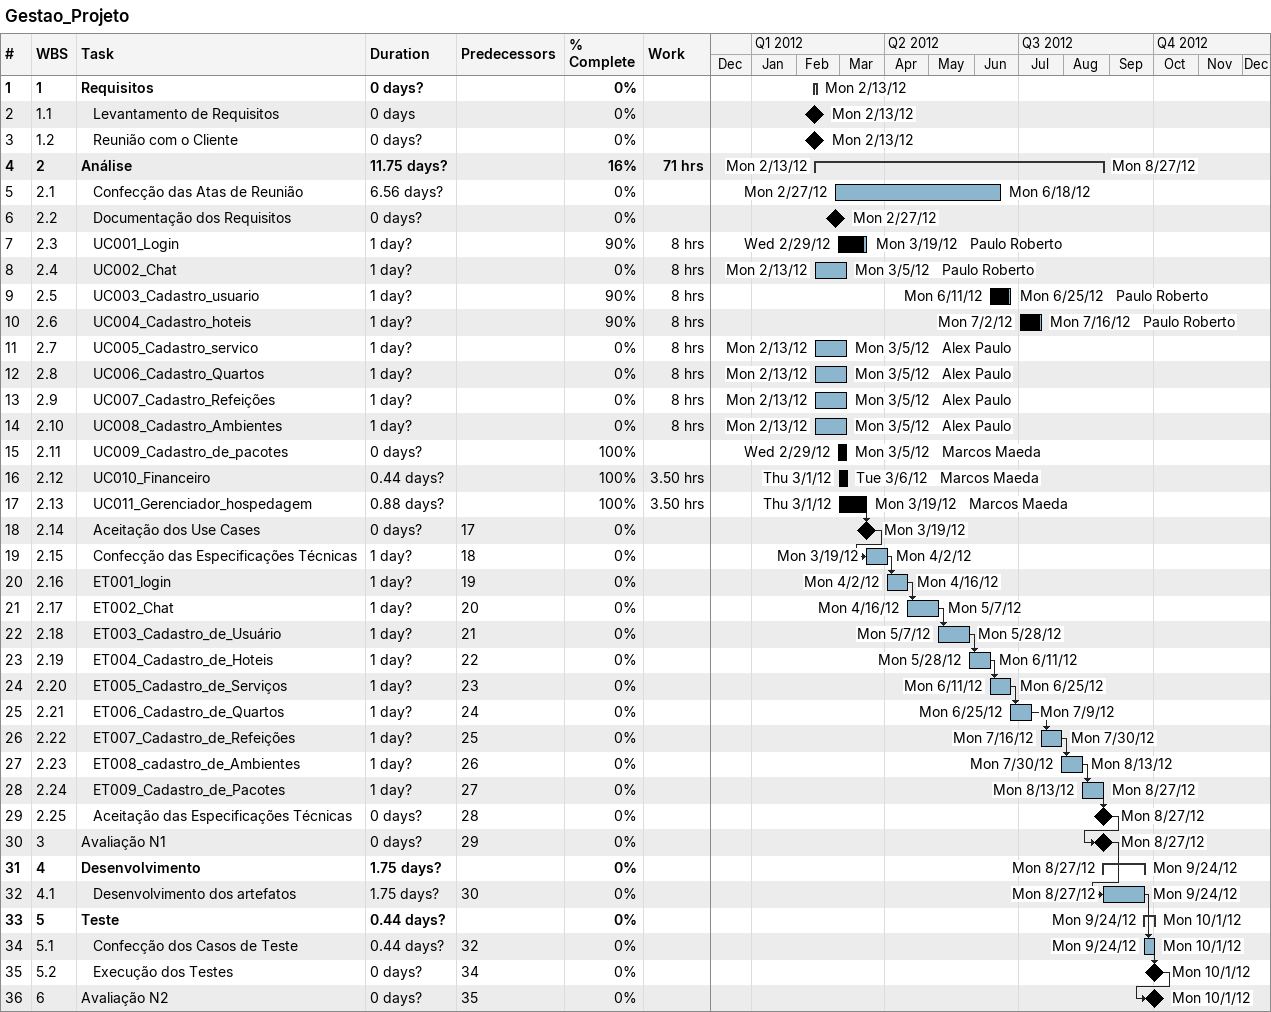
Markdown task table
Gestao_Projeto

| ID | WBS | Task | Duration | Start | Finish | Predecessors | Resources | % complete | Work (h) |
|---|---|---|---|---|---|---|---|---|---|
| 1 | 1 | **Requisitos** | 0d? | 2012-02-13 | 2012-02-13 |  |  | 0 |  |
| 2 | 1.1 | Levantamento de Requisitos | 0d | 2012-02-13 | 2012-02-13 |  |  | 0 |  |
| 3 | 1.2 | Reunião com o Cliente | 0d? | 2012-02-13 | 2012-02-13 |  |  | 0 |  |
| 4 | 2 | **Análise** | 11.75d? | 2012-02-13 | 2012-08-27 |  |  | 16 | 71 |
| 5 | 2.1 | Confecção das Atas de Reunião | 6.56d? | 2012-02-27 | 2012-06-18 |  |  | 0 |  |
| 6 | 2.2 | Documentação dos Requisitos | 0d? | 2012-02-27 | 2012-02-27 |  |  | 0 |  |
| 7 | 2.3 | UC001_Login | 1d? | 2012-02-29 | 2012-03-19 |  | Paulo Roberto | 90 | 8 |
| 8 | 2.4 | UC002_Chat | 1d? | 2012-02-13 | 2012-03-05 |  | Paulo Roberto | 0 | 8 |
| 9 | 2.5 | UC003_Cadastro_usuario | 1d? | 2012-06-11 | 2012-06-25 |  | Paulo Roberto | 90 | 8 |
| 10 | 2.6 | UC004_Cadastro_hoteis | 1d? | 2012-07-02 | 2012-07-16 |  | Paulo Roberto | 90 | 8 |
| 11 | 2.7 | UC005_Cadastro_servico | 1d? | 2012-02-13 | 2012-03-05 |  | Alex Paulo | 0 | 8 |
| 12 | 2.8 | UC006_Cadastro_Quartos | 1d? | 2012-02-13 | 2012-03-05 |  | Alex Paulo | 0 | 8 |
| 13 | 2.9 | UC007_Cadastro_Refeições | 1d? | 2012-02-13 | 2012-03-05 |  | Alex Paulo | 0 | 8 |
| 14 | 2.10 | UC008_Cadastro_Ambientes | 1d? | 2012-02-13 | 2012-03-05 |  | Alex Paulo | 0 | 8 |
| 15 | 2.11 | UC009_Cadastro_de_pacotes | 0d? | 2012-02-29 | 2012-03-05 |  | Marcos Maeda | 100 |  |
| 16 | 2.12 | UC010_Financeiro | 0.44d? | 2012-03-01 | 2012-03-06 |  | Marcos Maeda | 100 | 3.50 |
| 17 | 2.13 | UC011_Gerenciador_hospedagem | 0.88d? | 2012-03-01 | 2012-03-19 |  | Marcos Maeda | 100 | 3.50 |
| 18 | 2.14 | Aceitação dos Use Cases | 0d? | 2012-03-19 | 2012-03-19 | 17 |  | 0 |  |
| 19 | 2.15 | Confecção das Especificações Técnicas | 1d? | 2012-03-19 | 2012-04-02 | 18 |  | 0 |  |
| 20 | 2.16 | ET001_login | 1d? | 2012-04-02 | 2012-04-16 | 19 |  | 0 |  |
| 21 | 2.17 | ET002_Chat | 1d? | 2012-04-16 | 2012-05-07 | 20 |  | 0 |  |
| 22 | 2.18 | ET003_Cadastro_de_Usuário | 1d? | 2012-05-07 | 2012-05-28 | 21 |  | 0 |  |
| 23 | 2.19 | ET004_Cadastro_de_Hoteis | 1d? | 2012-05-28 | 2012-06-11 | 22 |  | 0 |  |
| 24 | 2.20 | ET005_Cadastro_de_Serviços | 1d? | 2012-06-11 | 2012-06-25 | 23 |  | 0 |  |
| 25 | 2.21 | ET006_Cadastro_de_Quartos | 1d? | 2012-06-25 | 2012-07-09 | 24 |  | 0 |  |
| 26 | 2.22 | ET007_Cadastro_de_Refeições | 1d? | 2012-07-16 | 2012-07-30 | 25 |  | 0 |  |
| 27 | 2.23 | ET008_cadastro_de_Ambientes | 1d? | 2012-07-30 | 2012-08-13 | 26 |  | 0 |  |
| 28 | 2.24 | ET009_Cadastro_de_Pacotes | 1d? | 2012-08-13 | 2012-08-27 | 27 |  | 0 |  |
| 29 | 2.25 | Aceitação das Especificações Técnicas | 0d? | 2012-08-27 | 2012-08-27 | 28 |  | 0 |  |
| 30 | 3 | Avaliação N1 | 0d? | 2012-08-27 | 2012-08-27 | 29 |  | 0 |  |
| 31 | 4 | **Desenvolvimento** | 1.75d? | 2012-08-27 | 2012-09-24 |  |  | 0 |  |
| 32 | 4.1 | Desenvolvimento dos artefatos | 1.75d? | 2012-08-27 | 2012-09-24 | 30 |  | 0 |  |
| 33 | 5 | **Teste** | 0.44d? | 2012-09-24 | 2012-10-01 |  |  | 0 |  |
| 34 | 5.1 | Confecção dos Casos de Teste | 0.44d? | 2012-09-24 | 2012-10-01 | 32 |  | 0 |  |
| 35 | 5.2 | Execução dos Testes | 0d? | 2012-10-01 | 2012-10-01 | 34 |  | 0 |  |
| 36 | 6 | Avaliação N2 | 0d? | 2012-10-01 | 2012-10-01 | 35 |  | 0 |  |
